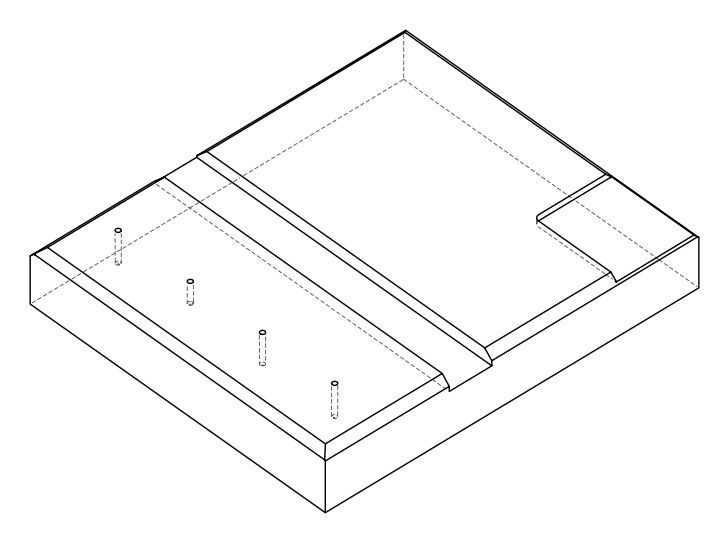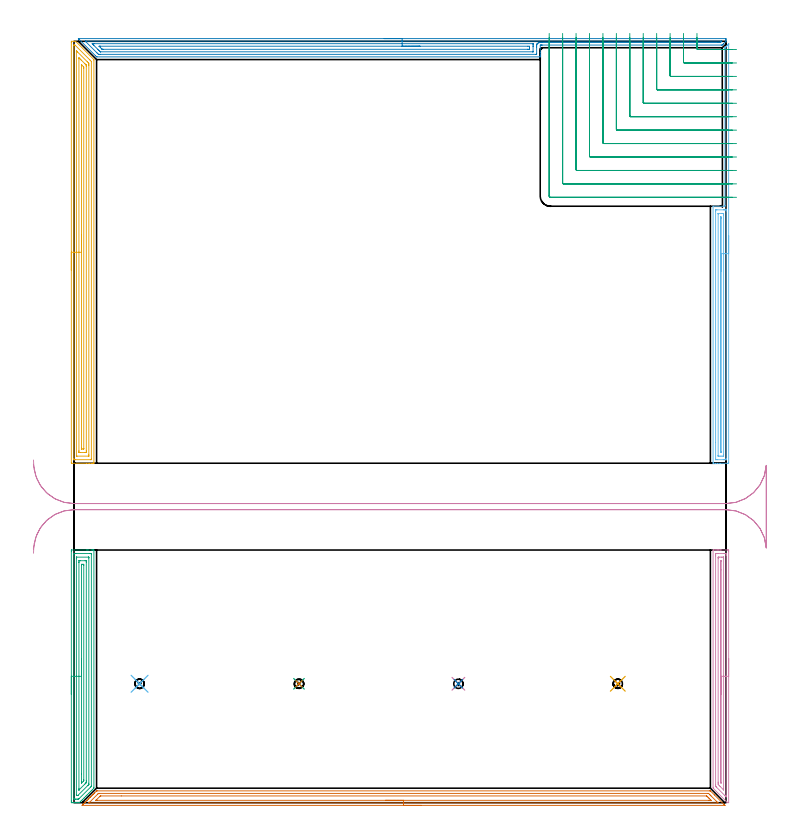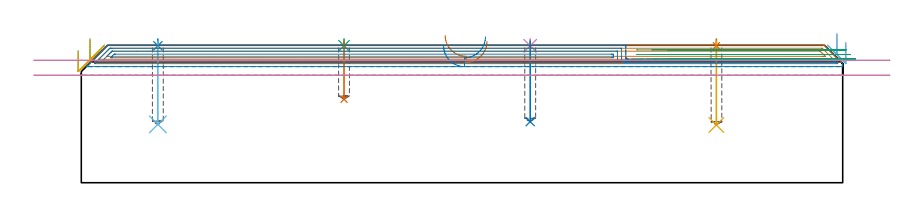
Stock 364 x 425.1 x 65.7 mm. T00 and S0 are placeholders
(PLAN: 16 operations, 4 tool changes, 57 min)
(1 SPOT_DRILL | STEP1POCKET | NXT0321_9005460120000 | 0.03 min | 1 mm3)
(2 SPOT_DRILL_1 | STEP1POCKET_1 | NXT0321_9005460120000 | 0.03 min | 0 mm3)
(3 SPOT_DRILL_2 | STEP1POCKET_2 | NXT0321_9005460120000 | 0.03 min | 0 mm3)
(4 SPOT_DRILL_3 | STEP1POCKET_3 | NXT0321_9005460120000 | 0.03 min | 66 mm3)
(5 DRILL_BLIND_HOLE_INTO_CENTER | STEP1POCKET | UGT0301_176 | 0.16 min | 707 mm3)
(6 DRILL_BLIND_HOLE_INTO_CENTER_1 | STEP1POCKET_1 | UGT0301_176 | 0.16 min | 766 mm3)
(7 DRILL_BLIND_HOLE_INTO_CENTER_2 | STEP1POCKET_2 | UGT0301_176 | 0.11 min | 516 mm3)
(8 DRILL_BLIND_HOLE_INTO_CENTER_3 | STEP1POCKET_3 | UGT0301_176 | 0.16 min | 740 mm3)
(9 AREA_MILL | FG_CHAMFER_SURFACE | UGT0205_001 | 5.77 min | 11738 mm3)
(10 AREA_MILL_1 | FG_CHAMFER_SURFACE_1 | UGT0205_001 | 4.55 min | 5545 mm3)
(11 AREA_MILL_2 | FG_CHAMFER_SURFACE_2 | UGT0205_001 | 9.49 min | 19236 mm3)
(12 AREA_MILL_3 | FG_CHAMFER_SURFACE_3 | UGT0205_001 | 5.47 min | 9118 mm3)
(13 AREA_MILL_4 | FG_CHAMFER_SURFACE_4 | UGT0205_001 | 8.66 min | 11417 mm3)
(14 AREA_MILL_5 | FG_CHAMFER_SURFACE_5 | UGT0205_001 | 9.97 min | 18179 mm3)
(15 MILL_CORNER_NOTCH_RECTANGULAR | CORNER_NOTCH_RECTANGULAR | UGT0201_128 | Follow Part, ap 2.5, ae 75% | 8.66 min | 55252 mm3)
(16 MILL_RECTANGULAR_SLOT | SLOT_RECTANGULAR | UGT0201_009 | Follow Part, ap 11.25, ae 75% | 3.69 min | 250544 mm3)
(TOOL NXT0321_9005460120000 | NC Spot Drill, 142deg, 12mm, Carbide, Uncoated | D12 PA142 FL30 Z2)
(TOOL UGT0301_176 | Twist Drill 5.2 mm | D5.2 PA118 FL50 Z2)
(TOOL UGT0205_001 | Chamfer Mill 20 x 3 x 45 deg. | D20 FL50 Z2)
(TOOL UGT0201_128 | Carbide End Mill 10.0 | D10 FL15 Z4)
(TOOL UGT0201_009 | End Mill 45 mm | D45 FL63 Z6)
(OP 1 SPOT_DRILL)
G17 G21 G94 G90
T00 M6
G54
G17 G0 G90 X303.6 Y66.4 S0 M3
G43 Z75.7 H0
G94 G81 G98 Z65.476 F250. R68.7
G80
M5
M2
(OP 2 SPOT_DRILL_1)
G17 G21 G94 G90
T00 M6
G54
G17 G0 G90 X36.6 Y66.4 S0 M3
G43 Z75.7 H0
G94 G81 G98 Z65.476 F250. R68.7
G80
M5
M2
(OP 3 SPOT_DRILL_2)
G17 G21 G94 G90
T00 M6
G54
G17 G0 G90 X125.6 Y66.4 S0 M3
G43 Z75.7 H0
G94 G81 G98 Z65.476 F250. R68.7
G80
M5
M2
(OP 4 SPOT_DRILL_3)
G17 G21 G94 G90
T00 M6
G54
G17 G0 G90 X214.6 Y66.4 S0 M3
G43 Z75.7 H0
G94 G81 G98 Z65.476 F250. R68.7
G80
M5
M2
(OP 5 DRILL_BLIND_HOLE_INTO_CENTER)
G17 G21 G94 G90
T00 M6
G54
G17 G0 G90 X303.6 Y66.4 S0 M3
G43 Z75.7 H0
G94 G81 G98 Z27.6 F250. R67.7
G80
M5
M2
(OP 6 DRILL_BLIND_HOLE_INTO_CENTER_1)
G17 G21 G94 G90
T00 M6
G54
G17 G0 G90 X36.6 Y66.4 S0 M3
G43 Z75.7 H0
G94 G81 G98 Z27.9 F250. R67.7
G80
M5
M2
(OP 7 DRILL_BLIND_HOLE_INTO_CENTER_2)
G17 G21 G94 G90
T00 M6
G54
G17 G0 G90 X125.6 Y66.4 S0 M3
G43 Z75.7 H0
G94 G81 G98 Z39.9 F250. R67.7
G80
M5
M2
(OP 8 DRILL_BLIND_HOLE_INTO_CENTER_3)
G17 G21 G94 G90
T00 M6
G54
G17 G0 G90 X214.6 Y66.4 S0 M3
G43 Z75.7 H0
G94 G81 G98 Z29.2 F250. R67.7
G80
M5
M2
(OP 9 AREA_MILL)
G17 G21 G94 G90
T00 M6
G54
G17 G0 G90 X-1.5 Y60.55 S1061 M3
G43 Z75.7 H0
Z63.1
G94 G1 Y60.588 Z62.228 F250.
Y60.702 Z61.363
Y60.891 Z60.512
Y61.153 Z59.68
Y61.487 Z58.874
Y61.89 Z58.1
Y62.358 Z57.364
Y62.89 Z56.672
Y63.479 Z56.029
Y64.122 Z55.44
Y64.814 Z54.908
Y65.55 Z54.44
Y66.324 Z54.037
Y67.13 Z53.703
Y67.962 Z53.441
Y68.814 Z53.252
Y69.678 Z53.138
Y70.55 Z53.1
Y140.512
X-1.496 Y140.872 Z53.102
X-1.491 Y141.09 Z53.106
X-1.269 Y141.1 Z53.328
X7.018 Z61.613
X7.621 Z62.219
X7.905 Z62.502
X9.68 Z64.275
X10.248 Z64.847
X10.567 Z65.166
X10.759 Z65.358
X11.073 Y141.093 Z65.664
X11.097 Y141.09 Z65.688
X11.1 Y140.957 Z65.7
Y8.609
X11.101 Y8.105 Z65.681
X11.021 Y8.021 Z65.62
X10.276 Y7.276 Z64.876
X9.976 Y6.974 Z64.571
X9.39 Y6.39 Z63.99
X9.088 Y6.086 Z63.684
X8.497 Y5.497 Z63.097
X8.201 Y5.199 Z62.796
X7.599 Y4.599 Z62.199
X7.314 Y4.311 Z61.909
X6.708 Y3.708 Z61.308
X6.427 Y3.424 Z61.021
X5.816 Y2.816 Z60.416
X5.539 Y2.537 Z60.134
X4.856 Y1.856 Z59.456
X4.481 Y1.48 Z59.078
X3.953 Y0.953 Z58.553
X3.59 Y0.588 Z58.186
X3.143 Y0.143 Z57.741
X3.025 Y0.029 Z57.624
X3.003 Y0.01 Z57.601
X2.741 Y0. Z57.34
X2.014 Z56.613
X1.376 Z55.975
X0.807 Z55.403
X0.523 Z55.12
X-0.08 Z54.517
X-0.364 Z54.233
X-0.967 Y0.001 Z53.627
X-1.197 Y0.003 Z53.398
X-1.491 Y0.008 Z53.105
X-1.493 Y0.06 Z53.103
X-1.499 Y0.588 Z53.101
X-1.5 Y1.124 Z53.1
Y70.55
X-0.086 Z54.514
Y138.729
X-0.08 Y139.09 Z54.52
X0.44 Y139.098 Z55.04
X0.807 Y139.099 Z55.407
X1.325 Y139.1 Z55.925
X8.793 Y139.099 Z63.393
X9.314 Y139.097 Z63.914
X9.68 Y139.09 Z64.28
X9.686 Y138.723 Z64.286
Y9.501
X9.68 Y9.142 Z64.28
X9.418 Y8.873 Z64.018
X9.159 Y8.609 Z63.759
X2.921 Y2.371 Z57.521
X2.75 Y2.202 Z57.35
X2.582 Y2.04 Z57.182
X2.547 Y2.01 Z57.147
X2.517 Y2.006 Z57.117
X2.452 Y2.003 Z57.052
X2.323 Y2.001 Z56.923
X2.064 Y2. Z56.664
X1.176 Z55.776
X0.807 Y2.001 Z55.407
X0.286 Y2.003 Z54.886
X-0.08 Y2.01 Z54.52
X-0.086 Y2.371 Z54.514
Y2.377
Y70.55
X1.328 Z55.928
X1.329 Y136.423 Z55.929
X1.33 Y136.947 Z55.93
X1.333 Y137.038 Z55.933
X1.335 Y137.079 Z55.935
X1.348 Y137.09 Z55.948
X1.39 Y137.094 Z55.99
X1.543 Y137.099 Z56.143
X8.058 Z62.658
X8.159 Y137.096 Z62.759
X8.24 Y137.09 Z62.84
X8.265 Y137.082 Z62.865
X8.267 Y137.068 Z62.867
X8.27 Y136.947 Z62.87
X8.271 Y136.579 Z62.871
Y10.916
X8.268 Y10.392 Z62.868
X8.264 Y10.209 Z62.864
X8.26 Y10.171 Z62.86
X8.238 Y10.144 Z62.838
X8.197 Y10.099 Z62.797
X7.905 Y9.805 Z62.505
X7.754 Y9.653 Z62.354
X2.253 Y4.153 Z56.853
X2.14 Y4.046 Z56.74
X2.099 Y4.01 Z56.699
X2. Y4.005 Z56.6
X1.846 Y4.001 Z56.446
X1.695 Y4. Z56.295
X1.542 Y4.001 Z56.142
X1.44 Y4.004 Z56.04
X1.36 Y4.01 Z55.96
X1.334 Y4.018 Z55.934
X1.333 Y4.032 Z55.933
X1.33 Y4.153 Z55.93
X1.329 Y4.521 Z55.929
X1.328 Y70.55 Z55.928
X2.743 Z57.343
Y134.111
X2.744 Y134.273 Z57.344
X2.749 Y134.996 Z57.349
X2.755 Y135.09 Z57.355
X2.852 Y135.093 Z57.452
X3.057 Y135.097 Z57.657
X3.469 Y135.1 Z58.069
X3.533 Z58.133
X6.195 Z60.795
X6.567 Y135.097 Z61.167
X6.752 Y135.093 Z61.352
X6.84 Y135.09 Z61.44
X6.85 Y135.033 Z61.45
X6.856 Y134.436 Z61.456
X6.857 Y134.273 Z61.457
Y12.174
X6.853 Y11.449 Z61.453
X6.85 Y11.283 Z61.45
X6.839 Y11.199 Z61.439
X6.771 Y11.127 Z61.371
X6.665 Y11.016 Z61.265
X6.531 Y10.881 Z61.131
X6.131 Y10.479 Z60.731
X2.835 Y7.185 Z57.435
X2.771 Y7.124 Z57.371
X2.75 Y7.107 Z57.35
X2.749 Z57.349
X2.746 Y7.119 Z57.346
X2.744 Y7.183 Z57.344
X2.743 Y7.557 Z57.343
Y7.718
Y70.55
X4.157 Z58.757
X4.158 Y132.69 Z58.758
X4.161 Y132.891 Z58.761
X4.164 Y133.024 Z58.764
X4.173 Y133.09 Z58.773
X4.205 Y133.092 Z58.805
X4.356 Y133.096 Z58.956
X4.639 Y133.098 Z59.239
X5.244 Y133.09 Z59.844
X5.436 Y133.082 Z60.036
X5.441 Y132.691 Z60.041
X5.442 Y132.491 Z60.042
X5.443 Y12.866 Z60.043
X5.441 Y12.52 Z60.041
X5.438 Y12.347 Z60.038
X5.436 Y12.265 Z60.036
X5.367 Y12.174 Z59.967
X5.308 Y12.109 Z59.908
X5.244 Y12.042 Z59.844
X4.356 Y11.156 Z58.956
X4.291 Y11.093 Z58.891
X4.171 Y10.981 Z58.771
X4.164 Y11.083 Z58.764
X4.16 Y11.283 Z58.76
X4.158 Y11.483 Z58.758
X4.157 Y16.011 Z58.757
Y70.55
Y71.422 Z58.795
Y72.286 Z58.909
Y73.138 Z59.098
Y73.97 Z59.36
Y74.776 Z59.694
Y75.55 Z60.097
Y76.286 Z60.565
Y76.978 Z61.096
Y77.621 Z61.686
Y78.21 Z62.329
Y78.742 Z63.021
Y79.21 Z63.757
Y79.613 Z64.531
Y79.947 Z65.337
Y80.209 Z66.169
Y80.398 Z67.02
Y80.512 Z67.885
Y80.55 Z68.757
G0 Z75.7
M5
M2
(OP 10 AREA_MILL_1)
G17 G21 G94 G90
T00 M6
G54
G17 G0 G90 X365.5 Y80.55 S1061 M3
G43 Z75.7 H0
Z67.
G94 G1 Y80.512 Z66.128 F250.
Y80.398 Z65.264
Y80.209 Z64.412
Y79.947 Z63.58
Y79.613 Z62.774
Y79.21 Z62.
Y78.742 Z61.264
Y78.21 Z60.572
Y77.621 Z59.929
Y76.978 Z59.34
Y76.286 Z58.808
Y75.55 Z58.34
Y74.776 Z57.937
Y73.97 Z57.603
Y73.138 Z57.341
Y72.286 Z57.152
Y71.422 Z57.038
Y70.55 Z57.
Y0.143
X365.497 Y0.061 Z57.003
X365.493 Y0.01 Z57.006
X365.134 Y0. Z57.366
X365.091 Z57.409
X364.892 Y0.01 Z57.608
X364.608 Y0.291 Z57.89
X356.994 Y7.906 Z65.506
X356.803 Y8.093 Z65.689
X356.8 Y8.609 Z65.7
Y140.957
X356.802 Y141.09 Z65.688
X356.926 Y141.098 Z65.566
X357.056 Y141.1 Z65.443
X357.762 Z64.737
X358.393 Z64.106
X358.956 Z63.54
X359.237 Z63.26
X359.833 Z62.663
X360.115 Z62.383
X360.711 Z61.783
X361.148 Z61.347
X364.802 Z57.695
X365.1 Y141.097 Z57.397
X365.492 Y141.09 Z57.005
X365.496 Y140.914 Z57.002
X365.499 Y140.512 Z57.001
X365.5 Y70.55 Z57.
X364.086 Z58.414
Y4.153
X364.084 Y3.402 Z58.416
X364.082 Y3.294 Z58.419
X364.08 Y3.287 Z58.42
X364.075 Y3.286 Z58.425
X363.94 Y3.416 Z58.56
X363.764 Y3.588 Z58.736
X363.488 Y3.861 Z59.012
X363.344 Y4.005 Z59.156
X358.74 Y8.609 Z63.76
X358.519 Y8.833 Z63.981
X358.368 Y8.988 Z64.132
X358.247 Y9.115 Z64.253
X358.221 Y9.155 Z64.279
X358.22 Y9.175 Z64.281
X358.215 Y9.361 Z64.285
Y9.501
X358.214 Y10.253 Z64.286
Y137.838
X358.217 Y138.588 Z64.283
X358.22 Y138.729 Z64.28
X358.232 Y139.09 Z64.268
X358.593 Y139.097 Z63.907
X358.956 Y139.099 Z63.544
X359.468 Y139.1 Z63.032
X362.979 Z59.521
X363.344 Y139.099 Z59.156
X363.861 Y139.096 Z58.639
X364.016 Y139.09 Z58.484
X364.079 Y139.063 Z58.421
X364.083 Y138.87 Z58.417
X364.085 Y138.729 Z58.415
X364.086 Y137.976 Z58.414
Y70.55
X362.672 Z59.828
X362.671 Y7.511 Z59.829
X362.668 Y7.302 Z59.832
X362.665 Y7.166 Z59.835
X362.66 Y7.15 Z59.84
X362.64 Y7.166 Z59.86
X362.594 Y7.209 Z59.906
X362.467 Y7.333 Z60.033
X360.711 Y9.088 Z61.789
X360.301 Y9.501 Z62.199
X359.833 Y9.978 Z62.667
X359.635 Y10.189 Z62.865
X359.632 Y10.392 Z62.868
X359.63 Y10.599 Z62.87
X359.629 Y11.283 Z62.871
X359.628 Y11.491 Z62.872
X359.629 Y136.263 Z62.871
X359.633 Y136.947 Z62.867
X359.635 Y137.05 Z62.865
X359.638 Y137.091 Z62.862
X359.687 Y137.096 Z62.813
X359.833 Y137.098 Z62.667
X360.56 Y137.1 Z61.94
X361.438 Z61.062
X362.316 Z60.184
X362.467 Y137.097 Z60.033
X362.617 Y137.093 Z59.883
X362.656 Y137.09 Z59.844
X362.665 Y137.068 Z59.835
X362.668 Y137.016 Z59.832
X362.67 Y136.947 Z59.83
X362.671 Y136.739 Z59.829
X362.672 Y70.55 Z59.828
X361.257 Z61.243
Y11.283
X361.255 Y11.065 Z61.245
X361.253 Y11.03 Z61.247
X361.251 Y11.013 Z61.249
X361.243 Y11.018 Z61.257
X361.154 Y11.105 Z61.346
X361.065 Y11.196 Z61.435
X361.05 Y11.283 Z61.45
X361.047 Y11.501 Z61.453
X361.044 Y11.837 Z61.456
X361.043 Y16.299 Z61.457
Y134.491
X361.046 Y134.824 Z61.454
X361.05 Y134.936 Z61.45
X361.062 Y135.09 Z61.438
X361.15 Y135.091 Z61.35
X361.238 Y135.09 Z61.262
X361.25 Y134.936 Z61.25
X361.253 Y134.827 Z61.247
X361.256 Y134.611 Z61.244
X361.257 Y129.975 Z61.243
Y70.55
Y69.678 Z61.281
Y68.814 Z61.395
Y67.962 Z61.583
Y67.13 Z61.846
Y66.324 Z62.18
Y65.55 Z62.582
Y64.814 Z63.051
Y64.122 Z63.582
Y63.479 Z64.172
Y62.89 Z64.815
Y62.358 Z65.507
Y61.89 Z66.243
Y61.487 Z67.016
Y61.153 Z67.822
Y60.891 Z68.654
Y60.702 Z69.506
Y60.588 Z70.371
Y60.55 Z71.243
G0 Z75.7
M5
M2
(OP 11 AREA_MILL_2)
G17 G21 G94 G90
T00 M6
G54
G17 G0 G90 X-1.5 Y297.3 S1061 M3
G43 Z75.7 H0
Z63.1
G94 G1 Y297.338 Z62.228 F250.
Y297.452 Z61.363
Y297.641 Z60.512
Y297.903 Z59.68
Y298.237 Z58.874
Y298.64 Z58.1
Y299.108 Z57.364
Y299.64 Z56.672
Y300.229 Z56.029
Y300.872 Z55.44
Y301.564 Z54.908
Y302.3 Z54.44
Y303.074 Z54.037
Y303.88 Z53.703
Y304.712 Z53.441
Y305.563 Z53.252
Y306.428 Z53.138
Y307.3 Z53.1
Y424.467
X-1.499 Y424.647 Z53.101
X-1.491 Y425.097 Z53.105
X-1.335 Y425.1 Z53.262
X-0.08 Z54.514
X0.807 Y425.099 Z55.405
X0.893 Y425.096 Z55.489
X0.938 Y425.063 Z55.534
X11.033 Y414.967 Z65.631
X11.099 Y414.894 Z65.684
X11.1 Y414.629 Z65.7
Y189.686
X11.097 Y189.51 Z65.688
X11.064 Y189.507 Z65.656
X10.658 Y189.5 Z65.258
X10.416 Z65.016
X9.68 Z64.275
X8.425 Z63.022
X7.018 Z61.614
X-1.227 Z53.371
X-1.492 Y189.51 Z53.106
X-1.499 Y189.775 Z53.099
Y189.79
X-1.5 Y307.3 Z53.1
X-0.086 Z54.514
Y422.678
X-0.08 Y423.09 Z54.52
X0.399 Z54.999
X0.807 Y422.741 Z55.407
X0.829 Y422.721 Z55.429
X8.921 Y414.629 Z63.521
X9.68 Y413.858 Z64.28
X9.686 Y413.734 Z64.286
Y413.729
Y191.922
X9.68 Y191.51 Z64.28
X9.21 Y191.501 Z63.81
X0.807 Y191.5 Z55.407
X0.337 Y191.501 Z54.937
X-0.08 Y191.51 Z54.52
X-0.086 Y191.922 Z54.514
Y191.928
Y307.3
X1.328 Z55.928
X1.329 Y419.469 Z55.929
X1.33 Y419.593 Z55.93
X1.332 Y419.691 Z55.932
X1.335 Y419.741 Z55.935
X1.39 Y419.698 Z55.99
X1.695 Y419.402 Z56.295
X1.999 Y419.101 Z56.599
X7.366 Y413.734 Z61.966
X7.905 Y413.192 Z62.505
X8.254 Y412.84 Z62.854
X8.264 Y412.478 Z62.864
X8.269 Y411.945 Z62.869
X8.271 Y411.577 Z62.871
Y194.236
X8.269 Y193.71 Z62.869
X8.266 Y193.527 Z62.866
X8.265 Y193.512 Z62.865
X8.239 Y193.508 Z62.839
X8.184 Y193.503 Z62.784
X8.114 Y193.501 Z62.714
X1.695 Z56.295
X1.486 Y193.504 Z56.086
X1.348 Y193.51 Z55.948
X1.334 Y193.512 Z55.934
X1.332 Y193.519 Z55.932
X1.33 Y193.543 Z55.93
X1.329 Y193.587 Z55.929
X1.328 Y193.71 Z55.928
Y307.3
X2.743 Z57.343
Y415.361
X2.744 Y415.523 Z57.344
X2.747 Y415.767 Z57.347
X2.749 Y415.873 Z57.349
X2.806 Y415.833 Z57.406
X3.125 Y415.523 Z57.725
X3.469 Y415.181 Z58.069
X4.023 Y414.629 Z58.623
X6.131 Y412.52 Z60.731
X6.705 Y411.945 Z61.305
X6.787 Y411.859 Z61.387
X6.835 Y411.804 Z61.435
X6.851 Y411.781 Z61.451
X6.852 Y411.762 Z61.452
X6.855 Y411.579 Z61.455
X6.857 Y411.213 Z61.457
Y411.051
Y196.394
X6.853 Y195.666 Z61.453
X6.85 Y195.558 Z61.45
X6.845 Y195.51 Z61.445
X6.795 Y195.508 Z61.395
X6.574 Y195.504 Z61.174
X6.131 Y195.5 Z60.731
X3.469 Z58.069
X3.026 Y195.504 Z57.626
X2.805 Y195.508 Z57.405
X2.755 Y195.51 Z57.355
X2.75 Y195.545 Z57.35
X2.748 Y195.612 Z57.348
X2.743 Y196.231 Z57.343
Y196.394
Y307.3
X4.157 Z58.757
Y411.945
X4.158 Y412.006 Z58.758
X4.16 Y412.019 Z58.76
X4.161 Y412.023 Z58.761
X4.18 Y412.01 Z58.78
X4.254 Y411.945 Z58.854
X4.356 Y411.845 Z58.956
X5.15 Y411.051 Z59.75
X5.244 Y410.955 Z59.844
X5.436 Y410.754 Z60.036
X5.441 Y410.358 Z60.041
X5.442 Y410.157 Z60.042
X5.443 Y197.78 Z60.043
X5.442 Y197.646 Z60.042
X5.438 Y197.54 Z60.038
X5.436 Y197.511 Z60.036
X5.432 Y197.508 Z60.032
X5.413 Y197.505 Z60.013
X5.244 Y197.501 Z59.844
X5.033 Y197.5 Z59.633
X4.356 Y197.501 Z58.956
X4.26 Y197.503 Z58.86
X4.201 Y197.506 Z58.801
X4.173 Y197.509 Z58.773
X4.164 Y197.58 Z58.764
X4.159 Y197.981 Z58.759
X4.158 Y198.182 Z58.758
X4.157 Y307.3 Z58.757
Y308.172 Z58.795
Y309.036 Z58.909
Y309.888 Z59.098
Y310.72 Z59.36
Y311.526 Z59.694
Y312.3 Z60.097
Y313.036 Z60.565
Y313.728 Z61.096
Y314.371 Z61.686
Y314.96 Z62.329
Y315.491 Z63.021
Y315.96 Z63.757
Y316.363 Z64.531
Y316.697 Z65.337
Y316.959 Z66.169
Y317.148 Z67.02
Y317.262 Z67.885
Y317.3 Z68.757
G0 Z75.7
M5
M2
(OP 12 AREA_MILL_3)
G17 G21 G94 G90
T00 M6
G54
G17 G0 G90 X365.5 Y316.55 S1061 M3
G43 Z75.7 H0
Z67.
G94 G1 Y316.512 Z66.128 F250.
Y316.398 Z65.263
Y316.209 Z64.412
Y315.947 Z63.58
Y315.613 Z62.774
Y315.21 Z62.
Y314.742 Z61.264
Y314.21 Z60.572
Y313.621 Z59.929
Y312.978 Z59.34
Y312.286 Z58.808
Y311.55 Z58.34
Y310.776 Z57.937
Y309.97 Z57.603
Y309.138 Z57.341
Y308.287 Z57.152
Y307.422 Z57.038
Y306.55 Z57.
X365.499 Y190.103 Z57.001
X365.496 Y189.701 Z57.002
X365.492 Y189.51 Z57.005
X365.1 Y189.5 Z57.397
X360.711 Z61.784
X359.265 Z63.232
X358.078 Z64.417
X357.082 Z65.417
X356.939 Y189.502 Z65.553
X356.802 Y189.51 Z65.688
X356.8 Y189.657 Z65.7
Y332.873
X356.805 Y332.99 Z65.691
X356.97 Y333. Z65.526
X363.4 Z59.099
X363.397 Y333.319 Z59.097
X363.4 Y333.396 Z59.1
X363.401 Y421.212 Z59.099
X363.405 Y421.429 Z59.093
X363.408 Y421.505 Z59.089
X363.502 Y421.603 Z58.996
X363.775 Y421.875 Z58.725
X364.004 Y422.104 Z58.496
X364.661 Y422.763 Z57.835
X364.836 Y422.936 Z57.664
X364.896 Y422.997 Z57.603
X365.491 Y423.591 Z57.007
X365.497 Y423.593 Z57.001
X365.499 Y423.591 Z56.999
X365.5 Y306.55 Z57.
X364.086 Z58.414
X364.085 Y192.028 Z58.415
X364.084 Y191.888 Z58.416
X364.079 Y191.521 Z58.421
X363.72 Y191.506 Z58.78
X363.344 Y191.502 Z59.156
X362.848 Y191.5 Z59.652
X362.467 Z60.033
X359.337 Z63.163
X358.459 Z64.041
X358.286 Y191.502 Z64.214
X358.258 Y191.504 Z64.242
X358.23 Y191.51 Z64.27
X358.221 Y191.518 Z64.279
X358.219 Y191.539 Z64.281
X358.215 Y191.748 Z64.285
X358.214 Y201.174 Z64.286
X358.215 Y330.196 Z64.285
X358.22 Y330.944 Z64.28
X358.221 Y330.99 Z64.279
X358.264 Y330.993 Z64.236
X358.363 Y330.997 Z64.137
X358.56 Y330.999 Z63.94
X358.956 Y331. Z63.544
X362.554 Z59.946
X363.344 Y331.003 Z59.156
X363.426 Y331.005 Z59.074
X363.536 Y331.019 Z58.964
X363.807 Y331.089 Z58.693
X363.915 Y331.147 Z58.585
X364.075 Y331.238 Z58.425
X364.078 Y331.236 Z58.422
X364.081 Y331.232 Z58.419
X364.084 Y331.089 Z58.416
X364.085 Y330.965 Z58.415
X364.086 Y330.335 Z58.414
Y306.55
X362.672 Z59.828
X362.671 Y194.357 Z59.829
X362.669 Y193.673 Z59.831
X362.667 Y193.569 Z59.833
X362.665 Y193.521 Z59.835
X362.657 Y193.509 Z59.843
X362.632 Y193.504 Z59.868
X362.467 Y193.502 Z60.033
X361.759 Y193.5 Z60.741
X360.711 Z61.789
X360.002 Y193.501 Z62.498
X359.833 Y193.505 Z62.667
X359.664 Y193.51 Z62.836
X359.635 Y193.519 Z62.865
X359.632 Y193.548 Z62.868
X359.63 Y193.603 Z62.87
X359.629 Y193.673 Z62.871
X359.628 Y193.881 Z62.872
X359.629 Y328.619 Z62.871
X359.632 Y328.828 Z62.868
X359.635 Y328.965 Z62.865
X359.64 Y328.991 Z62.86
X359.653 Y328.994 Z62.847
X359.689 Y328.997 Z62.811
X359.833 Y328.999 Z62.667
X361.889 Z60.611
X362.467 Y328.993 Z60.033
X362.653 Y328.99 Z59.847
X362.665 Y328.62 Z59.835
X362.669 Y328.412 Z59.831
X362.671 Y328.204 Z59.829
X362.672 Y306.55 Z59.828
X361.257 Z61.243
Y196.131
X361.255 Y195.797 Z61.245
X361.251 Y195.686 Z61.249
X361.243 Y195.51 Z61.257
X361.15 Y195.509 Z61.35
X361.057 Y195.51 Z61.443
X361.049 Y195.686 Z61.451
X361.046 Y195.794 Z61.454
X361.043 Y196.012 Z61.457
Y326.627
X361.045 Y326.845 Z61.455
X361.047 Y326.941 Z61.453
X361.049 Y326.98 Z61.451
X361.064 Y326.99 Z61.436
X361.226 Y326.996 Z61.274
X361.246 Y326.99 Z61.254
X361.25 Y326.971 Z61.25
X361.255 Y326.627 Z61.245
X361.257 Y326.29 Z61.243
Y326.072
Y306.55
Y305.678 Z61.281
Y304.814 Z61.395
Y303.962 Z61.583
Y303.13 Z61.846
Y302.324 Z62.18
Y301.55 Z62.582
Y300.814 Z63.051
Y300.122 Z63.582
Y299.479 Z64.172
Y298.89 Z64.815
Y298.359 Z65.507
Y297.89 Z66.243
Y297.487 Z67.016
Y297.153 Z67.822
Y296.891 Z68.654
Y296.702 Z69.506
Y296.588 Z70.371
Y296.55 Z71.243
G0 Z75.7
M5
M2
(OP 13 AREA_MILL_4)
G17 G21 G94 G90
T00 M6
G54
G17 G0 G90 X193.95 Y-1.5 S1061 M3
G43 Z75.7 H0
Z67.6
G94 G1 X193.912 Z66.728 F250.
X193.798 Z65.864
X193.609 Z65.012
X193.347 Z64.18
X193.013 Z63.374
X192.61 Z62.6
X192.141 Z61.864
X191.61 Z61.172
X191.021 Z60.529
X190.378 Z59.94
X189.686 Z59.409
X188.95 Z58.94
X188.176 Z58.537
X187.37 Z58.203
X186.538 Z57.941
X185.686 Z57.752
X184.821 Z57.638
X183.95 Z57.6
X4.681
X4.649 Y-1.499 Z57.601
X4.519 Y-1.492 Z57.606
X4.569 Y-1.435 Z57.663
X4.681 Y-1.318 Z57.78
X5.129 Y-0.869 Z58.227
X5.505 Y-0.495 Z58.605
X5.642 Y-0.358 Z58.742
X6.186 Y0.189 Z59.283
X6.47 Y0.47 Z59.57
X6.484 Y0.484 Z59.584
X7.072 Y1.074 Z60.169
X7.364 Y1.364 Z60.464
X7.957 Y1.96 Z61.055
X8.258 Y2.258 Z61.358
X8.843 Y2.845 Z61.941
X9.189 Y3.189 Z62.289
X9.729 Y3.731 Z62.827
X10.321 Y4.321 Z63.42
X10.493 Y4.495 Z63.592
X10.614 Y4.616 Z63.713
X11.206 Y5.206 Z64.306
X11.387 Y5.389 Z64.486
X11.5 Y5.502 Z64.599
X12.538 Y6.538 Z65.638
X12.605 Y6.599 Z65.684
X13.176 Y6.6 Z65.7
X354.724
X355.295 Y6.599 Z65.684
X355.362 Y6.538 Z65.638
X357.58 Y4.321 Z63.418
X362.894 Y-0.992 Z58.104
X363.241 Y-1.341 Z57.759
X363.335 Y-1.435 Z57.665
X363.367 Y-1.469 Z57.631
X363.382 Y-1.494 Z57.605
X363.367 Y-1.5 Z57.6
X183.95
Y-0.086 Z59.014
X8.684
X8.507 Y-0.084 Z59.016
X8.419 Y-0.081 Z59.019
X8.386 Y-0.079 Z59.021
X8.387 Y-0.074 Z59.026
X8.425 Y-0.031 Z59.069
X8.524 Y0.073 Z59.173
X8.627 Y0.178 Z59.278
X8.705 Y0.256 Z59.356
X13.175 Y4.725 Z63.825
X13.42 Y4.964 Z64.064
X13.639 Y5.177 Z64.277
X14.07 Y5.185 Z64.285
X14.091 Y5.186 Z64.286
X354.069 Y5.185 Z64.285
X354.178 Y5.184 Z64.284
X354.232 Y5.181 Z64.281
X354.255 Y5.179 Z64.279
X354.303 Y5.135 Z64.235
X354.724 Y4.724 Z63.824
X355.129 Y4.321 Z63.421
X355.618 Y3.832 Z62.932
X358.671 Y0.779 Z59.879
X359.195 Y0.255 Z59.355
X359.409 Y0.037 Z59.137
X359.487 Y-0.045 Z59.055
X359.513 Y-0.074 Z59.026
X359.492 Y-0.079 Z59.021
X359.174 Y-0.086 Z59.014
X183.95
Y1.329 Z60.429
X13.175
X12.619 Y1.33 Z60.43
X12.324 Y1.334 Z60.434
X12.281 Y1.336 Z60.436
X12.256 Y1.347 Z60.447
X12.266 Y1.361 Z60.461
X12.281 Y1.381 Z60.481
X14.203 Y3.304 Z62.404
X14.336 Y3.435 Z62.535
X14.653 Y3.744 Z62.844
X14.674 Y3.763 Z62.863
X14.71 Y3.766 Z62.866
X14.794 Y3.769 Z62.869
X14.964 Y3.771 Z62.871
X26.381 Y3.772 Z62.872
X353.049 Y3.771 Z62.871
X353.14 Y3.769 Z62.869
X353.199 Y3.765 Z62.865
X353.227 Y3.762 Z62.862
X353.246 Y3.745 Z62.845
X353.563 Y3.435 Z62.535
X353.83 Y3.171 Z62.271
X354.451 Y2.55 Z61.65
X354.724 Y2.277 Z61.377
X355.333 Y1.665 Z60.765
X355.618 Y1.373 Z60.473
X355.644 Y1.335 Z60.435
X355.618 Y1.334 Z60.434
X355.062 Y1.33 Z60.43
X354.724 Y1.329 Z60.429
X354.169
X183.95
X183.078 Z60.467
X182.213 Z60.58
X181.362 Z60.769
X180.53 Z61.032
X179.724 Z61.365
X178.95 Z61.768
X178.214 Z62.237
X177.522 Z62.768
X176.879 Z63.357
X176.289 Z64.001
X175.758 Z64.693
X175.29 Z65.429
X174.887 Z66.202
X174.553 Z67.008
X174.291 Z67.84
X174.102 Z68.692
X173.988 Z69.557
X173.95 Z70.429
G0 Z75.7
M5
M2
(OP 14 AREA_MILL_5)
G17 G21 G94 G90
T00 M6
G54
G17 G0 G90 X173.2 Y426.6 S1061 M3
G43 Z75.7 H0
Z65.5
G94 G1 X173.238 Z64.628 F250.
X173.352 Z63.764
X173.541 Z62.912
X173.803 Z62.08
X174.137 Z61.274
X174.54 Z60.5
X175.009 Z59.764
X175.54 Z59.072
X176.129 Z58.429
X176.772 Z57.84
X177.464 Z57.308
X178.2 Z56.84
X178.974 Z56.437
X179.78 Z56.103
X180.612 Z55.841
X181.464 Z55.652
X182.329 Z55.538
X183.2 Z55.5
X363.818
X363.885 Y426.598 Z55.502
X363.99 Y426.592 Z55.505
X364. Y426.137 Z55.963
Y425.805 Z56.295
X363.99 Y425.098 Z57.001
X363.971 Y425.077 Z57.022
X363.818 Y424.917 Z57.182
X362.477 Y423.576 Z58.523
X362.189 Y423.288 Z58.811
X362.03 Y423.129 Z58.968
X361.903 Y423.005 Z59.091
X361.582 Y423. Z59.1
X261.438
X260.991 Y422.998 Z59.093
X260.964 Y423. Z59.1
X260.544 Y422.999 Z59.099
X260.3
Y418.818 Z63.277
Y417.435 Z64.66
Y416.686 Z65.408
X260.294 Y416.48 Z65.612
X260.29 Y416.403 Z65.689
X260.097 Y416.4 Z65.7
X12.865
X12.596 Y416.405 Z65.691
X11.971 Y417.029 Z65.071
X2.731 Y426.268 Z55.831
X2.581 Y426.418 Z55.679
X2.433 Y426.57 Z55.527
X2.417 Y426.594 Z55.504
X2.433 Y426.599 Z55.499
X183.2 Y426.6 Z55.5
Y425.186 Z56.914
X361.474 Y425.185 Z56.915
X361.517
X361.583 Y425.182 Z56.918
X361.604 Y425.18 Z56.92
X361.598 Y425.159 Z56.941
X361.583 Y425.134 Z56.966
X361.555 Y425.105 Z56.995
X361.527 Y425.077 Z57.023
X361.104 Y424.661 Z57.439
X360.96 Y424.522 Z57.578
X360.849 Y424.421 Z57.679
X360.688 Y424.418 Z57.682
X360.455 Y424.416 Z57.684
X359.794 Y424.414 Z57.686
X359.563
X261.206
X260.544 Y424.41 Z57.69
X260.319 Y424.408 Z57.692
X259.991 Y424.39 Z57.71
X259.65 Y424.33 Z57.77
X259.534 Y424.299 Z57.801
X259.219 Y424.183 Z57.918
X258.922 Y424.016 Z58.084
X258.756 Y423.888 Z58.212
X258.563 Y423.687 Z58.413
X258.478 Y423.566 Z58.534
X258.419 Y423.459 Z58.641
X258.352 Y423.288 Z58.812
X258.312 Y423.067 Z59.033
X258.304 Y422.845 Z59.255
X258.301 Y422.394 Z59.706
X258.3 Y421.956 Z60.144
X258.298 Y418.381 Z63.719
X258.291 Y417.923 Z64.177
X258.288 Y417.821 Z64.279
X258.08 Y417.817 Z64.283
X257.97 Y417.815 Z64.285
X14.653 Y417.814 Z64.286
X13.867 Y417.816 Z64.284
X13.759 Y417.818 Z64.282
X13.655 Y417.821 Z64.279
X13.538 Y417.923 Z64.177
X12.865 Y418.586 Z63.514
X6.606 Y424.844 Z57.256
X6.377 Y425.077 Z57.023
X6.302 Y425.157 Z56.943
X6.285 Y425.177 Z56.923
X6.316 Y425.179 Z56.921
X6.388 Y425.183 Z56.917
X6.497 Y425.185 Z56.915
X183.2 Y425.186 Z56.914
Y423.772 Z58.328
X256.073 Y423.771 Z58.329
X256.234 Y423.77 Z58.33
X256.363 Y423.767 Z58.333
X256.437 Y423.765 Z58.335
X256.403 Y423.608 Z58.492
X256.336 Y423.288 Z58.812
X256.311 Y423.05 Z59.05
X256.303 Y422.394 Z59.706
X256.3 Y422.167 Z59.933
X256.299 Y419.486 Z62.614
X256.292 Y419.259 Z62.841
X256.29 Y419.234 Z62.866
X256.283 Y419.233 Z62.867
X256.254 Y419.23 Z62.87
X256.194 Y419.229 Z62.871
X256.073
X14.895
X14.774 Y419.23 Z62.87
X14.714 Y419.233 Z62.867
X14.688 Y419.235 Z62.865
X14.653 Y419.255 Z62.845
X14.19 Y419.712 Z62.388
X13.759 Y420.14 Z61.96
X13.293 Y420.606 Z61.494
X11.077 Y422.823 Z59.277
X10.612 Y423.288 Z58.812
X10.183 Y423.722 Z58.378
X10.147 Y423.764 Z58.336
X10.183 Y423.765 Z58.335
X10.596 Y423.77 Z58.33
X11.077 Y423.771 Z58.329
X11.488
X183.2 Y423.772 Z58.328
Y422.357 Z59.743
X253.428
X254.285 Y422.35 Z59.75
X254.3 Y421.5 Z60.6
Y421.485 Z60.615
X254.285 Y420.65 Z61.45
X254.243 Y420.648 Z61.452
X253.391 Y420.643 Z61.457
X253.354
X16.405
X15.976 Y420.645 Z61.455
X15.762 Y420.648 Z61.452
X15.713 Y420.65 Z61.45
X15.653 Y420.704 Z61.396
X15.547 Y420.804 Z61.296
X14.849 Y421.5 Z60.6
X14.653 Y421.696 Z60.404
X14.097 Y422.26 Z59.84
X14.037 Y422.323 Z59.777
X14.016 Y422.351 Z59.749
X14.051 Y422.352 Z59.748
X14.251 Y422.355 Z59.745
X14.653 Y422.357 Z59.743
X14.69
X183.2
X184.072 Z59.781
X184.937 Z59.895
X185.788 Z60.083
X186.62 Z60.346
X187.426 Z60.68
X188.2 Z61.082
X188.936 Z61.551
X189.628 Z62.082
X190.271 Z62.672
X190.861 Z63.315
X191.392 Z64.007
X191.86 Z64.743
X192.263 Z65.516
X192.597 Z66.322
X192.859 Z67.154
X193.048 Z68.006
X193.162 Z68.871
X193.2 Z69.743
G0 Z75.7
M5
M2
(OP 15 MILL_CORNER_NOTCH_RECTANGULAR)
G17 G21 G94 G90
T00 M6
G54
G17 G0 G90 X347.8 Y425.1 S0 M3
G43 Z75.7 H0
Z63.5
G94 G1 Y422.1 F250.
Y420.994 F500.
G3 X348.294 Y420.5 R0.5
G1 X361.165
X364.165 F250.
G0 Z75.7
X340.3 Y425.1
Z63.5
G1 Y422.1
Y413.495 F500.
G3 X340.795 Y413. R0.5
G1 X362.499
X365.499 F250.
G0 Z75.7
X332.8 Y425.1
Z63.5
G1 Y422.1
Y405.995 F500.
G3 X333.295 Y405.5 R0.5
G1 X362.499
X365.499 F250.
G0 Z75.7
X325.3 Y425.1
Z63.5
G1 Y422.1
Y398.495 F500.
G3 X325.795 Y398. R0.5
G1 X362.499
X365.499 F250.
G0 Z75.7
X317.8 Y425.1
Z63.5
G1 Y422.1
Y390.995 F500.
G3 X318.295 Y390.5 R0.5
G1 X362.499
X365.499 F250.
G0 Z75.7
X310.3 Y425.1
Z63.5
G1 Y422.1
Y383.496 F500.
G3 X310.796 Y383. R0.5
G1 X362.499
X365.499 F250.
G0 Z75.7
X302.8 Y425.1
Z63.5
G1 Y422.1
Y375.996 F500.
G3 X303.296 Y375.5 R0.5
G1 X362.499
X365.499 F250.
G0 Z75.7
X295.3 Y425.1
Z63.5
G1 Y422.1
Y368.496 F500.
G3 X295.796 Y368. R0.5
G1 X362.499
X365.499 F250.
G0 Z75.7
X287.8 Y425.1
Z63.5
G1 Y422.1
Y360.996 F500.
G3 X288.296 Y360.5 R0.5
G1 X362.499
X365.499 F250.
G0 Z75.7
X280.3 Y425.1
Z63.5
G1 Y422.1
Y353.496 F500.
G3 X280.796 Y353. R0.5
G1 X362.499
X365.499 F250.
G0 Z75.7
X272.8 Y425.1
Z63.5
G1 Y422.1
Y345.997 F500.
G3 X273.297 Y345.5 R0.5
G1 X362.5
X365.5 F250.
G0 Z75.7
X265.3 Y425.1
Z63.5
G1 Y422.1
Y338.7 F500.
G3 X266. Y338. R0.7
G1 X362.5
X365.5 F250.
G0 Z75.7
X347.8 Y427.3
Z61.3
G1 Y424.3
Y420.994 F500.
G3 X348.294 Y420.5 R0.5
G1 X364.552
X367.552 F250.
G0 Z75.7
X340.3 Y427.3
Z61.3
G1 Y424.3
Y413.495 F500.
G3 X340.795 Y413. R0.5
G1 X364.699
X367.699 F250.
G0 Z75.7
X332.8 Y427.3
Z61.3
G1 Y424.3
Y405.995 F500.
G3 X333.295 Y405.5 R0.5
G1 X364.699
X367.699 F250.
G0 Z75.7
X325.3 Y427.3
Z61.3
G1 Y424.3
Y398.495 F500.
G3 X325.795 Y398. R0.5
G1 X364.699
X367.699 F250.
G0 Z75.7
X317.8 Y427.3
Z61.3
G1 Y424.3
Y390.995 F500.
G3 X318.295 Y390.5 R0.5
G1 X364.699
X367.699 F250.
G0 Z75.7
X310.3 Y427.3
Z61.3
G1 Y424.3
Y383.496 F500.
G3 X310.796 Y383. R0.5
G1 X364.699
X367.699 F250.
G0 Z75.7
X302.8 Y427.3
Z61.3
G1 Y424.3
Y375.996 F500.
G3 X303.296 Y375.5 R0.5
G1 X364.699
X367.699 F250.
G0 Z75.7
X295.3 Y427.3
Z61.3
G1 Y424.3
Y368.496 F500.
G3 X295.796 Y368. R0.5
G1 X364.699
X367.699 F250.
G0 Z75.7
X287.8 Y427.3
Z61.3
G1 Y424.3
Y360.996 F500.
G3 X288.296 Y360.5 R0.5
G1 X364.699
X367.699 F250.
G0 Z75.7
X280.3 Y427.3
Z61.3
G1 Y424.3
Y353.496 F500.
G3 X280.796 Y353. R0.5
G1 X364.699
X367.699 F250.
G0 Z75.7
X272.8 Y427.3
Z61.3
G1 Y424.3
Y345.997 F500.
G3 X273.297 Y345.5 R0.5
G1 X364.699
X367.699 F250.
G0 Z75.7
X265.3 Y427.3
Z61.3
G1 Y424.3
Y338.7 F500.
G3 X266. Y338. R0.7
G1 X364.7
X367.7 F250.
G0 Z75.7
X347.8 Y429.499
Z59.1
G1 Y426.499
Y420.994 F500.
G3 X348.294 Y420.5 R0.5
G1 X366.897
X369.897 F250.
G0 Z75.7
X340.3 Y429.499
Z59.1
G1 Y426.499
Y413.495 F500.
G3 X340.795 Y413. R0.5
G1 X366.898
X369.898 F250.
G0 Z75.7
X332.8 Y429.499
Z59.1
G1 Y426.499
Y405.995 F500.
G3 X333.295 Y405.5 R0.5
G1 X366.898
X369.898 F250.
G0 Z75.7
X325.3 Y429.499
Z59.1
G1 Y426.499
Y398.495 F500.
G3 X325.795 Y398. R0.5
G1 X366.898
X369.898 F250.
G0 Z75.7
X317.8 Y429.499
Z59.1
G1 Y426.499
Y390.995 F500.
G3 X318.295 Y390.5 R0.5
G1 X366.898
X369.898 F250.
G0 Z75.7
X310.3 Y429.499
Z59.1
G1 Y426.499
Y383.496 F500.
G3 X310.796 Y383. R0.5
G1 X366.898
X369.898 F250.
G0 Z75.7
X302.8 Y429.499
Z59.1
G1 Y426.499
Y375.996 F500.
G3 X303.296 Y375.5 R0.5
G1 X366.898
X369.898 F250.
G0 Z75.7
X295.3 Y429.499
Z59.1
G1 Y426.499
Y368.496 F500.
G3 X295.796 Y368. R0.5
G1 X366.898
X369.898 F250.
G0 Z75.7
X287.8 Y429.499
Z59.1
G1 Y426.499
Y360.996 F500.
G3 X288.296 Y360.5 R0.5
G1 X366.898
X369.898 F250.
G0 Z75.7
X280.3 Y429.499
Z59.1
G1 Y426.499
Y353.496 F500.
G3 X280.796 Y353. R0.5
G1 X366.898
X369.898 F250.
G0 Z75.7
X272.8 Y429.499
Z59.1
G1 Y426.499
Y345.997 F500.
G3 X273.297 Y345.5 R0.5
G1 X366.898
X369.898 F250.
G0 Z75.7
X265.3 Y429.499
Z59.1
G1 Y426.499
Y338.7 F500.
G3 X266. Y338. R0.7
G1 X366.899
X369.899 F250.
G0 Z75.7
M5
M2
(OP 16 MILL_RECTANGULAR_SLOT)
G17 G21 G94 G90
T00 M6
G54
G17 G0 G90 X-22.693 Y141.64 S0 M3
G43 Z75.7 H0
Z58.55
G94 G1 X-22.226 Y144.603 F250.
G2 X0. Y163.6 R22.5 F500.
G1 X364.
G2 X386.442 Y142.708 R22.5
G1 X386.472 Y142.707
G3 X386.5 Y143.821 R22.5
G1 Y186.774
G3 X386.472 Y187.891 R22.5
G1 X386.442 Y187.89
G2 X364. Y167. R22.5
G1 X0.
G2 X-22.226 Y185.997 R22.5
G1 X-22.693 Y188.96 F250.
G0 X-22.625 Y139.265 Z51.4
G1 X-22.47 Y142.261
G2 X0. Y163.6 R22.5 F500.
G1 X364.
G2 X386.47 Y142.261 R22.5
G1 X386.5
Y188.339
X386.47
G2 X364. Y167. R22.5
G1 X0.
G2 X-22.47 Y188.339 R22.5
G1 X-22.625 Y191.335 F250.
G0 Z75.7
M5
M2
